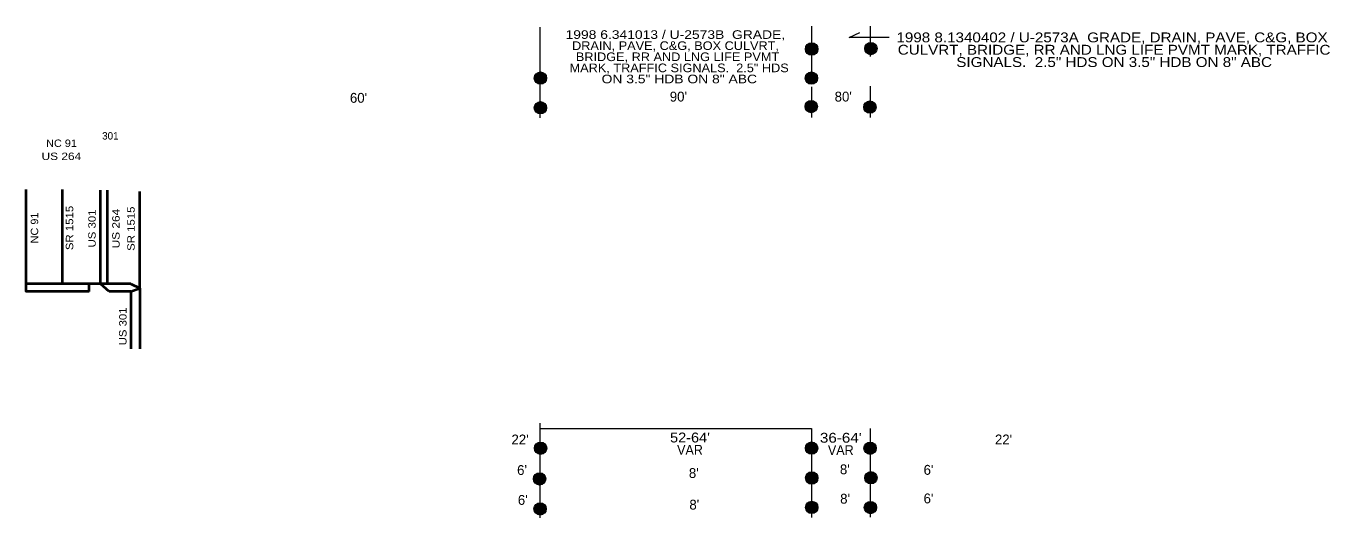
# Model space of a CAD drawing. Extents: x 0.61 to 5.89, y -3.57 to -1.58.
import ezdxf
from ezdxf.enums import TextEntityAlignment as Align

# ---------------------------------------------------------------- set-up
doc = ezdxf.new("R2010")
doc.units = 0
doc.header["$LTSCALE"] = 0.016
doc.layers.add('1', color=7, linetype='Continuous', lineweight=13)

msp = doc.modelspace()

# ---------------------------------------------------------------- hatches: boundary and pattern name
at = {"layer": '1'}
for points in [[(3.815, -1.67, 1), (3.765, -1.67, 1)], [(4.055, -1.668, 1), (4.005, -1.668, 1)], [(2.7161, -1.78777, 1), (2.6661, -1.78777, 1)], [(3.81389, -1.78772, 1), (3.76389, -1.78772, 1)], [(2.71595, -1.90816, 1), (2.66595, -1.90816, 1)], [(3.81332, -1.90332, 1), (3.76332, -1.90332, 1)], [(4.05114, -1.90533, 1), (4.00114, -1.90533, 1)], [(2.71674, -3.28852, 1), (2.66674, -3.28852, 1)], [(3.81487, -3.28812, 1), (3.76487, -3.28812, 1)], [(4.05177, -3.28819, 1), (4.00177, -3.28819, 1)], [(2.71274, -3.41252, 1), (2.66274, -3.41252, 1)], [(3.8152, -3.40909, 1), (3.7652, -3.40909, 1)], [(4.0552, -3.40809, 1), (4.0052, -3.40809, 1)], [(2.71474, -3.53452, 1), (2.66474, -3.53452, 1)], [(3.8152, -3.52809, 1), (3.7652, -3.52809, 1)], [(4.0532, -3.52909, 1), (4.0032, -3.52909, 1)]]:
    msp.add_hatch(color=256, dxfattribs=at).paths.add_polyline_path(points)

# ---------------------------------------------------------------- linework, layer by layer
for p, q in [((2.69, -1.949), (2.69, -1.582)), ((3.79, -1.578), (3.79, -1.783)), ((4.029, -1.701), (4.029, -1.577)), ((3.942, -1.623), (3.985, -1.603)), ((4.104, -1.623), (3.942, -1.623)), ((3.79, -1.824), (3.79, -1.947)), ((4.029, -1.948), (4.029, -1.821)), ((2.69, -3.571), (2.69, -3.187)), ((2.69, -3.209), (3.79, -3.209)), ((3.79, -3.209), (3.79, -3.569)), ((4.029, -3.568), (4.029, -3.209))]:
    msp.add_line(p, q, dxfattribs=at)
at = {"layer": '1', "lineweight": 40}
for p, q in [((0.755, -2.616), (0.755, -2.239)), ((0.937, -2.619), (0.937, -2.242)), ((1.068, -2.639), (1.068, -2.247)), ((1.032, -2.622), (0.607, -2.622)), ((0.862, -2.653), (0.862, -2.619)), ((1.032, -2.622), (1.068, -2.639)), ((1.032, -2.653), (1.068, -2.639)), ((1.068, -2.639), (1.068, -2.885)), ((1.032, -2.653), (0.944, -2.653)), ((1.032, -2.653), (1.032, -2.885))]:
    msp.add_line(p, q, dxfattribs=at)
for points in [[(0.862, -2.653), (0.607, -2.653), (0.607, -2.239)], [(0.944, -2.653), (0.909, -2.622), (0.909, -2.242)]]:
    msp.add_lwpolyline(points, dxfattribs=at)
at = {"layer": '1'}
for centre in [(3.79, -1.67), (4.03, -1.668), (2.6911, -1.78777), (3.78889, -1.78772), (2.69095, -1.90816), (3.78832, -1.90332), (4.02614, -1.90533), (2.69174, -3.28852), (3.78987, -3.28812), (4.02677, -3.28819), (2.68774, -3.41252), (3.7902, -3.40909), (4.0302, -3.40809), (2.68974, -3.53452), (3.7902, -3.52809), (4.0282, -3.52909)]:
    msp.add_circle(centre, 0.025, dxfattribs=at)

# ---------------------------------------------------------------- texts
for s, height, width, p in [('1998 6.341013 / U-2573B  GRADE, ', 0.035, 1.2, (3.2455, -1.629)), ('1998 8.1340402 / U-2573A  GRADE, DRAIN, PAVE, C&G, BOX', 0.04, 1.15, (5.007, -1.643)), ('DRAIN, PAVE, C&G, BOX CULVRT, ', 0.035, 1.1, (3.2455, -1.674)), ('BRIDGE, RR AND LNG LIFE PVMT', 0.035, 1.1, (3.2465, -1.719)), (' CULVRT, BRIDGE, RR AND LNG LIFE PVMT MARK, TRAFFIC', 0.04, 1.15, (5.007, -1.693)), (' MARK, TRAFFIC SIGNALS.  2.5" HDS', 0.035, 1.1, (3.246, -1.764)), (' SIGNALS.  2.5" HDS ON 3.5" HDB ON 8" ABC', 0.04, 1.15, (5.007, -1.743)), (' ON 3.5" HDB ON 8" ABC', 0.035, 1.2, (3.246, -1.809)), ('NC 91', 0.03, 1.1, (0.7505, -2.067)), ('US 264', 0.03, 1.2, (0.75, -2.12)), ("52-64'", 0.04, 1.1, (3.297, -3.265)), ('VAR', 0.04, 0.95, (3.297, -3.315)), ("36-64'", 0.04, 1.15, (3.908, -3.266)), ('VAR', 0.04, 0.95, (3.908, -3.316))]:
    msp.add_text(s, height=height, dxfattribs=dict(at, width=width)).set_placement(p, align=Align.CENTER)
for s, height, p in [("60'", 0.04, (1.954, -1.888)), ("90'", 0.04, (3.25, -1.883)), ("80'", 0.04, (3.918, -1.883)), ('301', 0.03, (0.9485, -2.037)), ("22'", 0.04, (2.6085, -3.273)), ("22'", 0.04, (4.5675, -3.273)), ("6'", 0.04, (2.6165, -3.397)), ("8'", 0.04, (3.3125, -3.409)), ("8'", 0.04, (3.9245, -3.394)), ("6'", 0.04, (4.2635, -3.396)), ("6'", 0.04, (2.6195, -3.518)), ("8'", 0.04, (3.9255, -3.513)), ("6'", 0.04, (4.2635, -3.512)), ("8'", 0.04, (3.3145, -3.537))]:
    msp.add_text(s, height=height, dxfattribs=at).set_placement(p, align=Align.CENTER)
for s, width, p in [('SR 1515', 1.15, (0.798, -2.3955)), ('US 301', 1.15, (0.889, -2.3975)), ('US 264', 1.2, (0.986, -2.398)), ('SR 1515', 1.15, (1.047, -2.3985)), ('NC 91', 1.1, (0.656, -2.3955)), ('US 301', 1.15, (1.014, -2.7945))]:
    msp.add_text(s, height=0.03, rotation=90, dxfattribs=dict(at, width=width)).set_placement(p, align=Align.CENTER)

doc.saveas('drawing.dxf')
